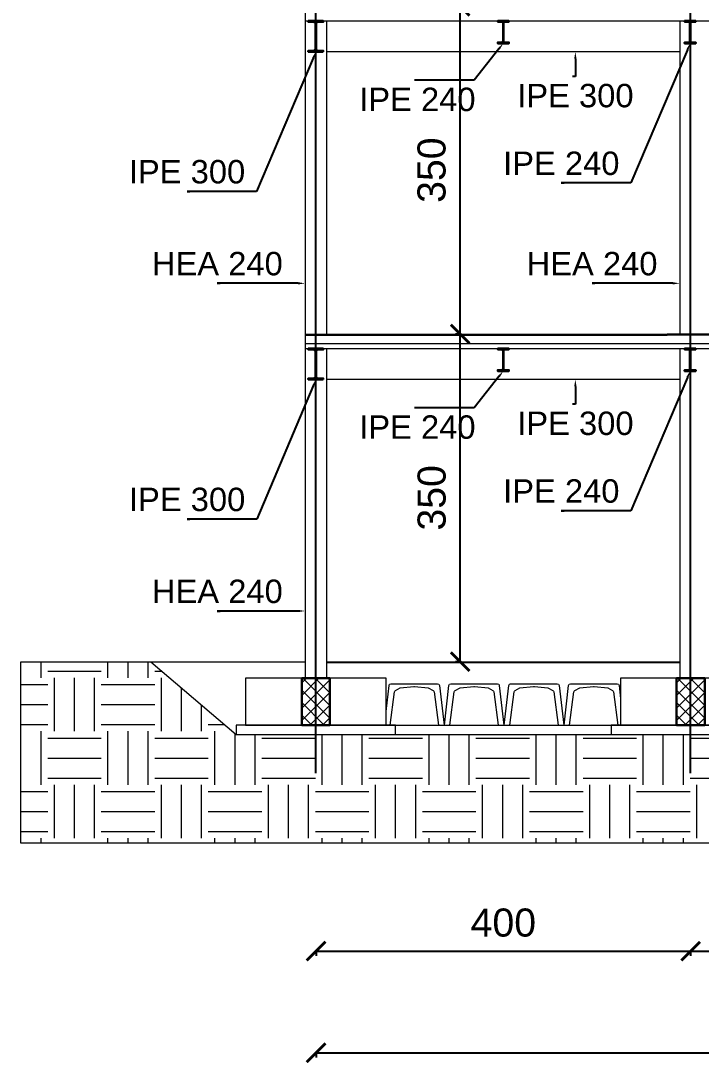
# Model space of a CAD drawing. Header units: millimetres. Extents: x 1415 to 3549, y 2194 to 4677.
# Drawn here: x 1852.52 to 1859.78, y 2270.38 to 2281.52 of the extents above; entities that cross this region are included whole.
import ezdxf
from ezdxf import colors
from ezdxf.entities.mleader import LeaderData, LeaderLine
from ezdxf.math import Vec2, Vec3

# ---------------------------------------------------------------- set-up
doc = ezdxf.new("R2010")
doc.units = ezdxf.units.MM
doc.linetypes.add('ACAD_ISO02W100', pattern=[15, 12, -3])
doc.layers.get('0').update_dxf_attribs({"plot": 0})
for name, color, linetype, lineweight in [('Layer3', 7, 'Continuous', 15), ('Layer4', 7, 'Continuous', 15), ('quote', 252, 'Continuous', 5), ('Setti', 5, 'Continuous', 30)]:
    doc.layers.add(name, color=color, linetype=linetype, lineweight=lineweight)
doc.layers.add('linea tratteggiata', color=221, linetype='ACAD_ISO02W100')
doc.styles.get("Standard").update_dxf_attribs({"font": 'arial.ttf'})
doc.dimstyles.new('quote cm scala 200', dxfattribs={"dimtxt": 0.3, "dimasz": 0.2, "dimexe": 0.05, "dimexo": 0.0015, "dimgap": 0.15, "dimtad": 1, "dimdec": 0, "dimlfac": 100, "dimzin": 0, "dimdsep": 46, "dimtxsty": 'Standard', "dimblk": 'ARCHTICK', "dimcen": 0, "dimclre": 252, "dimadec": 0, "dimazin": 2, "dimtfac": 1, "dimtdec": 0, "dimtofl": 0, "dimtmove": 0, "dimatfit": 3, "dimfxl": 0.0035, "dimfxlon": 1, "dimtolj": 1, "dimtzin": 0, "dimarcsym": 0})

# ---------------------------------------------------------------- blocks, each defined once
blk = doc.blocks.new('_ArchTick')
at = {"color": 0, "linetype": 'ByBlock', "const_width": 0.15}
blk.add_lwpolyline([(-0.5, -0.5), (0.5, 0.5)], dxfattribs=at)
blk = doc.blocks.new('*D295')
at = {"layer": 'Defpoints', "color": 0, "transparency": 16777216}
for p in [(1857.207, 2278.171), (1857.528, 2278.171), (1857.529, 2274.671)]:
    blk.add_point(p, dxfattribs=at)
at = {"layer": 'quote', "color": 252, "lineweight": -2, "transparency": 16777216}
for p, q in [((1857.21, 2278.171), (1857.157, 2278.171)), ((1857.21, 2274.671), (1857.157, 2274.671))]:
    blk.add_line(p, q, dxfattribs=at)
at = {"layer": 'quote', "color": 0, "linetype": 'Continuous', "lineweight": -2, "transparency": 16777216}
blk.add_line((1857.207, 2274.671), (1857.207, 2278.171), dxfattribs=at)
at = {"layer": 'quote', "color": 0, "lineweight": -2, "transparency": 16777216, "xscale": 0.2, "yscale": 0.2, "zscale": 0.2}
for p, rotation in [((1857.207, 2278.171), 90), ((1857.207, 2274.671), 270)]:
    blk.add_blockref('_ArchTick', p, dxfattribs=dict(at, rotation=rotation))
at = {"layer": 'quote', "color": 0, "transparency": 16777216, "insert": (1856.904, 2276.421), "char_height": 0.3, "attachment_point": 5, "rotation": 90}
blk.add_mtext('\\A1;350', dxfattribs=at)
blk = doc.blocks.new('*D296')
at = {"layer": 'Defpoints', "color": 0, "transparency": 16777216}
for p in [(1857.207, 2281.671), (1857.207, 2281.671), (1857.207, 2278.171)]:
    blk.add_point(p, dxfattribs=at)
at = {"layer": 'quote', "color": 252, "lineweight": -2, "transparency": 16777216}
for p, q in [((1857.207, 2281.671), (1857.257, 2281.671)), ((1857.207, 2278.171), (1857.157, 2278.171))]:
    blk.add_line(p, q, dxfattribs=at)
at = {"layer": 'quote', "color": 0, "linetype": 'Continuous', "lineweight": -2, "transparency": 16777216}
blk.add_line((1857.207, 2278.171), (1857.207, 2281.671), dxfattribs=at)
at = {"layer": 'quote', "color": 0, "lineweight": -2, "transparency": 16777216, "xscale": 0.2, "yscale": 0.2, "zscale": 0.2}
for p, rotation in [((1857.207, 2281.671), 90), ((1857.207, 2278.171), 270)]:
    blk.add_blockref('_ArchTick', p, dxfattribs=dict(at, rotation=rotation))
at = {"layer": 'quote', "color": 0, "transparency": 16777216, "insert": (1856.903, 2279.921), "char_height": 0.3, "attachment_point": 5, "rotation": 90}
blk.add_mtext('\\A1;350', dxfattribs=at)
blk = doc.blocks.new('*D1426')
at = {"layer": 'Defpoints', "color": 0, "transparency": 16777216}
for p in [(1855.669, 2277.101), (1859.667, 2277.101), (1859.667, 2271.58)]:
    blk.add_point(p, dxfattribs=at)
at = {"layer": 'quote', "color": 252, "lineweight": -2, "transparency": 16777216}
for p, q in [((1855.669, 2271.583), (1855.669, 2271.53)), ((1859.667, 2271.583), (1859.667, 2271.53))]:
    blk.add_line(p, q, dxfattribs=at)
at = {"layer": 'quote', "color": 0, "linetype": 'Continuous', "lineweight": -2, "transparency": 16777216}
blk.add_line((1855.669, 2271.58), (1859.667, 2271.58), dxfattribs=at)
at = {"layer": 'quote', "color": 0, "lineweight": -2, "transparency": 16777216, "xscale": 0.2, "yscale": 0.2, "zscale": 0.2, "rotation": 180}
blk.add_blockref('_ArchTick', (1855.669, 2271.58), dxfattribs=at)
at = {"layer": 'quote', "color": 0, "lineweight": -2, "transparency": 16777216, "xscale": 0.2, "yscale": 0.2, "zscale": 0.2}
blk.add_blockref('_ArchTick', (1859.667, 2271.58), dxfattribs=at)
at = {"layer": 'quote', "color": 0, "transparency": 16777216, "insert": (1857.668, 2271.883), "char_height": 0.3, "width": 0.90696, "attachment_point": 5}
blk.add_mtext('\\A1;400', dxfattribs=at)
blk = doc.blocks.new('*D1427')
at = {"layer": 'Defpoints', "color": 0, "transparency": 16777216}
for p in [(1859.667, 2275.036), (1863.667, 2275.036), (1863.667, 2271.58)]:
    blk.add_point(p, dxfattribs=at)
at = {"layer": 'quote', "color": 252, "lineweight": -2, "transparency": 16777216}
for p, q in [((1859.667, 2271.583), (1859.667, 2271.53)), ((1863.667, 2271.583), (1863.667, 2271.53))]:
    blk.add_line(p, q, dxfattribs=at)
at = {"layer": 'quote', "color": 0, "linetype": 'Continuous', "lineweight": -2, "transparency": 16777216}
blk.add_line((1859.667, 2271.58), (1863.667, 2271.58), dxfattribs=at)
at = {"layer": 'quote', "color": 0, "lineweight": -2, "transparency": 16777216, "xscale": 0.2, "yscale": 0.2, "zscale": 0.2, "rotation": 180}
blk.add_blockref('_ArchTick', (1859.667, 2271.58), dxfattribs=at)
at = {"layer": 'quote', "color": 0, "lineweight": -2, "transparency": 16777216, "xscale": 0.2, "yscale": 0.2, "zscale": 0.2}
blk.add_blockref('_ArchTick', (1863.667, 2271.58), dxfattribs=at)
at = {"layer": 'quote', "color": 0, "transparency": 16777216, "insert": (1861.667, 2271.883), "char_height": 0.3, "attachment_point": 5}
blk.add_mtext('\\A1;400', dxfattribs=at)
blk = doc.blocks.new('*D1431')
at = {"layer": 'Defpoints', "color": 0, "transparency": 16777216}
for p in [(1855.669, 2271.58), (1875.667, 2271.58), (1875.667, 2270.494)]:
    blk.add_point(p, dxfattribs=at)
at = {"layer": 'quote', "color": 252, "lineweight": -2, "transparency": 16777216}
for p, q in [((1855.669, 2270.497), (1855.669, 2270.444)), ((1875.667, 2270.497), (1875.667, 2270.444))]:
    blk.add_line(p, q, dxfattribs=at)
at = {"layer": 'quote', "color": 0, "linetype": 'Continuous', "lineweight": -2, "transparency": 16777216}
blk.add_line((1855.669, 2270.494), (1875.667, 2270.494), dxfattribs=at)
at = {"layer": 'quote', "color": 0, "lineweight": -2, "transparency": 16777216, "xscale": 0.2, "yscale": 0.2, "zscale": 0.2, "rotation": 180}
blk.add_blockref('_ArchTick', (1855.669, 2270.494), dxfattribs=at)
at = {"layer": 'quote', "color": 0, "lineweight": -2, "transparency": 16777216, "xscale": 0.2, "yscale": 0.2, "zscale": 0.2}
blk.add_blockref('_ArchTick', (1875.667, 2270.494), dxfattribs=at)
at = {"layer": 'quote', "color": 0, "transparency": 16777216, "insert": (1865.668, 2270.797), "char_height": 0.3, "width": 1.13308, "attachment_point": 5}
blk.add_mtext('\\A1;2000', dxfattribs=at)

msp = doc.modelspace()

# ---------------------------------------------------------------- hatches: boundary and pattern name
at = {"layer": 'Layer4', "true_color": 0x636466, "transparency": 33554687}
h = msp.add_hatch(color=251, dxfattribs=at)
h.dxf.hatch_style = 1
h.paths.add_polyline_path([(1855.5849, 2281.5155), (1855.6649, 2281.5155), (1855.7449, 2281.5155), (1855.7449, 2281.504), (1855.6866, 2281.504, 0.4142136), (1855.6686, 2281.486), (1855.6686, 2281.3505), (1855.6686, 2281.215, 0.4142136), (1855.6866, 2281.197), (1855.7449, 2281.197), (1855.7449, 2281.1855), (1855.6649, 2281.1855), (1855.5849, 2281.1855), (1855.5849, 2281.197), (1855.6431, 2281.197, 0.4142136), (1855.6611, 2281.215), (1855.6611, 2281.3505), (1855.6611, 2281.486, 0.4142136), (1855.6431, 2281.504), (1855.5849, 2281.504)])
at = {"layer": 'Layer4', "transparency": 33554493}
h = msp.add_hatch(color=256, dxfattribs=at)
h.dxf.hatch_style = 1
h.paths.add_polyline_path([(1857.6075, 2281.2755), (1857.6075, 2281.2853), (1857.6494, 2281.2853, 0.4142136), (1857.6644, 2281.3003), (1857.6644, 2281.3955), (1857.6644, 2281.4907, 0.4142136), (1857.6494, 2281.5057), (1857.6075, 2281.5057), (1857.6075, 2281.5155), (1857.6675, 2281.5155), (1857.7275, 2281.5155), (1857.7275, 2281.5057), (1857.6856, 2281.5057, 0.4142136), (1857.6706, 2281.4907), (1857.6706, 2281.3955), (1857.6706, 2281.3003, 0.4142136), (1857.6856, 2281.2853), (1857.7275, 2281.2853), (1857.7275, 2281.2755), (1857.6675, 2281.2755)])
h = msp.add_hatch(color=256, dxfattribs=at)
h.dxf.hatch_style = 1
h.paths.add_polyline_path([(1859.6022, 2281.2755), (1859.6022, 2281.2853), (1859.6441, 2281.2853, 0.4142136), (1859.6591, 2281.3003), (1859.6591, 2281.3955), (1859.6591, 2281.4907, 0.4142136), (1859.6441, 2281.5057), (1859.6022, 2281.5057), (1859.6022, 2281.5155), (1859.6622, 2281.5155), (1859.7222, 2281.5155), (1859.7222, 2281.5057), (1859.6803, 2281.5057, 0.4142136), (1859.6653, 2281.4907), (1859.6653, 2281.3955), (1859.6653, 2281.3003, 0.4142136), (1859.6803, 2281.2853), (1859.7222, 2281.2853), (1859.7222, 2281.2755), (1859.6622, 2281.2755)])
at = {"layer": 'Layer4', "true_color": 0x636466, "transparency": 33554687}
h = msp.add_hatch(color=251, dxfattribs=at)
h.dxf.hatch_style = 1
h.paths.add_polyline_path([(1855.5849, 2278.0155), (1855.6649, 2278.0155), (1855.7449, 2278.0155), (1855.7449, 2278.004), (1855.6866, 2278.004, 0.4142136), (1855.6686, 2277.986), (1855.6686, 2277.8505), (1855.6686, 2277.715, 0.4142136), (1855.6866, 2277.697), (1855.7449, 2277.697), (1855.7449, 2277.6855), (1855.6649, 2277.6855), (1855.5849, 2277.6855), (1855.5849, 2277.697), (1855.6431, 2277.697, 0.4142136), (1855.6611, 2277.715), (1855.6611, 2277.8505), (1855.6611, 2277.986, 0.4142136), (1855.6431, 2278.004), (1855.5849, 2278.004)])
at = {"layer": 'Layer4', "transparency": 33554493}
h = msp.add_hatch(color=256, dxfattribs=at)
h.dxf.hatch_style = 1
h.paths.add_polyline_path([(1857.6075, 2277.7755), (1857.6075, 2277.7853), (1857.6494, 2277.7853, 0.4142136), (1857.6644, 2277.8003), (1857.6644, 2277.8955), (1857.6644, 2277.9907, 0.4142136), (1857.6494, 2278.0057), (1857.6075, 2278.0057), (1857.6075, 2278.0155), (1857.6675, 2278.0155), (1857.7275, 2278.0155), (1857.7275, 2278.0057), (1857.6856, 2278.0057, 0.4142136), (1857.6706, 2277.9907), (1857.6706, 2277.8955), (1857.6706, 2277.8003, 0.4142136), (1857.6856, 2277.7853), (1857.7275, 2277.7853), (1857.7275, 2277.7755), (1857.6675, 2277.7755)])
h = msp.add_hatch(color=256, dxfattribs=at)
h.dxf.hatch_style = 1
h.paths.add_polyline_path([(1859.6022, 2277.7755), (1859.6022, 2277.7853), (1859.6441, 2277.7853, 0.4142136), (1859.6591, 2277.8003), (1859.6591, 2277.8955), (1859.6591, 2277.9907, 0.4142136), (1859.6441, 2278.0057), (1859.6022, 2278.0057), (1859.6022, 2278.0155), (1859.6622, 2278.0155), (1859.7222, 2278.0155), (1859.7222, 2278.0057), (1859.6803, 2278.0057, 0.4142136), (1859.6653, 2277.9907), (1859.6653, 2277.8955), (1859.6653, 2277.8003, 0.4142136), (1859.6803, 2277.7853), (1859.7222, 2277.7853), (1859.7222, 2277.7755), (1859.6622, 2277.7755)])
at = {"layer": 'quote', "transparency": 33554687}
h = msp.add_hatch(dxfattribs=at)
h.set_pattern_fill('EARTH', color=256, scale=0.09)
h.paths.add_polyline_path([(1854.8165, 2273.8924), (1853.9032, 2274.6708), (1852.5169, 2274.6708), (1852.5169, 2272.7327), (1878.8169, 2272.7327), (1878.8169, 2274.6708), (1877.4316, 2274.6708), (1876.5218, 2273.8952), (1872.5168, 2273.8947), (1872.5168, 2273.8939), (1866.8169, 2273.8939)])
at = {"layer": 'quote', "lineweight": 5, "transparency": 33554687}
h = msp.add_hatch(dxfattribs=at)
h.set_pattern_fill('ANSI37', color=0, scale=0.03)
h.paths.add_polyline_path([(1855.8165, 2274.4939), (1855.6665, 2274.4939), (1855.6665, 2273.9939), (1855.8165, 2273.9939)])
h.paths.add_polyline_path([(1855.6665, 2274.4939), (1855.5165, 2274.4939), (1855.5165, 2273.9939), (1855.6665, 2273.9939)])
h = msp.add_hatch(dxfattribs=at)
h.set_pattern_fill('ANSI37', color=0, scale=0.03)
h.set_pattern_definition([(45, (4.00102, 0), (-0.067351921, 0.067351921), []), (135, (4.00102, 0), (-0.067351921, -0.067351921), [])])
h.paths.add_polyline_path([(1859.8175, 2274.4939), (1859.6675, 2274.4939), (1859.6675, 2273.9939), (1859.8175, 2273.9939)])
h.paths.add_polyline_path([(1859.6675, 2274.4939), (1859.5175, 2274.4939), (1859.5175, 2273.9939), (1859.6675, 2273.9939)])

# ---------------------------------------------------------------- linework, layer by layer
at = {"layer": 'Layer3'}
for points in [[(1855.5499, 2281.5155), (1857.7482, 2281.5155)], [(1857.7482, 2281.5155), (1863.5499, 2281.5155)], [(1855.5499, 2278.0155), (1857.7482, 2278.0155)], [(1857.7482, 2278.0155), (1863.5499, 2278.0155)]]:
    msp.add_lwpolyline(points, dxfattribs=at)
at = {"layer": 'Layer3', "lineweight": 30}
for points in [[(1855.7449, 2281.1855), (1855.7449, 2281.197), (1855.6866, 2281.197, -0.4142136), (1855.6686, 2281.215), (1855.6686, 2281.3505), (1855.6686, 2281.486, -0.4142136), (1855.6866, 2281.504), (1855.7449, 2281.504), (1855.7449, 2281.5155), (1855.6649, 2281.5155), (1855.5849, 2281.5155), (1855.5849, 2281.504), (1855.6431, 2281.504, -0.4142136), (1855.6611, 2281.486), (1855.6611, 2281.3505), (1855.6611, 2281.215, -0.4142136), (1855.6431, 2281.197), (1855.5849, 2281.197), (1855.5849, 2281.1855), (1855.6649, 2281.1855)], [(1857.6706, 2281.3003), (1857.6706, 2281.3955), (1857.6706, 2281.4907, -0.4142136), (1857.6856, 2281.5057), (1857.7275, 2281.5057), (1857.7275, 2281.5155), (1857.6675, 2281.5155), (1857.6075, 2281.5155), (1857.6075, 2281.5057), (1857.6494, 2281.5057, -0.4142136), (1857.6644, 2281.4907), (1857.6644, 2281.3955), (1857.6644, 2281.3003, -0.4142136), (1857.6494, 2281.2853), (1857.6075, 2281.2853), (1857.6075, 2281.2755), (1857.6675, 2281.2755), (1857.7275, 2281.2755), (1857.7275, 2281.2853), (1857.6856, 2281.2853, -0.4142136)], [(1859.6653, 2281.3003), (1859.6653, 2281.3955), (1859.6653, 2281.4907, -0.4142136), (1859.6803, 2281.5057), (1859.7222, 2281.5057), (1859.7222, 2281.5155), (1859.6622, 2281.5155), (1859.6022, 2281.5155), (1859.6022, 2281.5057), (1859.6441, 2281.5057, -0.4142136), (1859.6591, 2281.4907), (1859.6591, 2281.3955), (1859.6591, 2281.3003, -0.4142136), (1859.6441, 2281.2853), (1859.6022, 2281.2853), (1859.6022, 2281.2755), (1859.6622, 2281.2755), (1859.7222, 2281.2755), (1859.7222, 2281.2853), (1859.6803, 2281.2853, -0.4142136)], [(1855.7449, 2277.6855), (1855.7449, 2277.697), (1855.6866, 2277.697, -0.4142136), (1855.6686, 2277.715), (1855.6686, 2277.8505), (1855.6686, 2277.986, -0.4142136), (1855.6866, 2278.004), (1855.7449, 2278.004), (1855.7449, 2278.0155), (1855.6649, 2278.0155), (1855.5849, 2278.0155), (1855.5849, 2278.004), (1855.6431, 2278.004, -0.4142136), (1855.6611, 2277.986), (1855.6611, 2277.8505), (1855.6611, 2277.715, -0.4142136), (1855.6431, 2277.697), (1855.5849, 2277.697), (1855.5849, 2277.6855), (1855.6649, 2277.6855)], [(1857.6706, 2277.8003), (1857.6706, 2277.8955), (1857.6706, 2277.9907, -0.4142136), (1857.6856, 2278.0057), (1857.7275, 2278.0057), (1857.7275, 2278.0155), (1857.6675, 2278.0155), (1857.6075, 2278.0155), (1857.6075, 2278.0057), (1857.6494, 2278.0057, -0.4142136), (1857.6644, 2277.9907), (1857.6644, 2277.8955), (1857.6644, 2277.8003, -0.4142136), (1857.6494, 2277.7853), (1857.6075, 2277.7853), (1857.6075, 2277.7755), (1857.6675, 2277.7755), (1857.7275, 2277.7755), (1857.7275, 2277.7853), (1857.6856, 2277.7853, -0.4142136)], [(1859.6653, 2277.8003), (1859.6653, 2277.8955), (1859.6653, 2277.9907, -0.4142136), (1859.6803, 2278.0057), (1859.7222, 2278.0057), (1859.7222, 2278.0155), (1859.6622, 2278.0155), (1859.6022, 2278.0155), (1859.6022, 2278.0057), (1859.6441, 2278.0057, -0.4142136), (1859.6591, 2277.9907), (1859.6591, 2277.8955), (1859.6591, 2277.8003, -0.4142136), (1859.6441, 2277.7853), (1859.6022, 2277.7853), (1859.6022, 2277.7755), (1859.6622, 2277.7755), (1859.7222, 2277.7755), (1859.7222, 2277.7853), (1859.6803, 2277.7853, -0.4142136)]]:
    msp.add_lwpolyline(points, format="xyb", close=True, dxfattribs=at)
at = {"layer": 'Layer4'}
for p, q in [((1855.5499, 2278.1708), (1857.7482, 2278.1706)), ((1855.5499, 2278.1586), (1857.7482, 2278.1586)), ((1857.7482, 2278.1708), (1859.4169, 2278.1707)), ((1857.7482, 2278.1586), (1859.4169, 2278.1586)), ((1865.2185, 2278.1708), (1859.4169, 2278.1707)), ((1865.2185, 2278.1586), (1859.4169, 2278.1586)), ((1855.7811, 2274.6708), (1859.5516, 2274.6708)), ((1859.5516, 2274.6573), (1855.7811, 2274.6573))]:
    msp.add_line(p, q, dxfattribs=at)
at = {"layer": 'Layer4', "color": 1}
for points in [[(1855.5511, 2285.1708), (1855.5511, 2274.4939)], [(1855.7811, 2281.5155), (1855.7811, 2278.1708)], [(1859.5516, 2281.5155), (1859.5516, 2278.1707)], [(1855.7811, 2278.0155), (1855.7811, 2274.4939)], [(1859.5516, 2278.0155), (1859.5516, 2274.4938)]]:
    msp.add_lwpolyline(points, dxfattribs=at)
at = {"layer": 'Layer4', "color": 5}
for points in [[(1859.5516, 2281.1855), (1855.7791, 2281.1855)], [(1859.5516, 2277.6855), (1855.7791, 2277.6855)]]:
    msp.add_lwpolyline(points, dxfattribs=at)
at = {"layer": 'Layer4'}
for points in [[(1855.5499, 2278.0706), (1863.5499, 2278.0706)], [(1852.5169, 2274.6708), (1855.5511, 2274.6708)], [(1852.5169, 2274.6708), (1853.9032, 2274.6708), (1854.8165, 2273.8924), (1876.5218, 2273.8952), (1877.4316, 2274.6708), (1878.8169, 2274.6708), (1878.8169, 2272.7327), (1852.5169, 2272.7327), (1852.5169, 2274.6708)], [(1853.9032, 2274.6708), (1854.8165, 2273.8924)], [(1854.9164, 2273.9939), (1856.4164, 2273.9939), (1856.4164, 2274.4939), (1854.9164, 2274.4939), (1854.9164, 2273.9939)], [(1858.9194, 2273.9938), (1860.4194, 2273.9938), (1860.4194, 2274.4938), (1858.9194, 2274.4938), (1858.9194, 2273.9938)], [(1854.8164, 2273.9939), (1854.8164, 2273.9939), (1854.8165, 2273.8939), (1856.5165, 2273.8939), (1856.5165, 2273.9939), (1856.5165, 2273.9939), (1854.8164, 2273.9939)], [(1856.4164, 2273.9939), (1874.9218, 2273.9939)], [(1856.5165, 2273.8939), (1866.8169, 2273.8939), (1866.8169, 2273.9939)], [(1858.8194, 2273.9938), (1858.8194, 2273.9938), (1858.8195, 2273.8938), (1860.5195, 2273.8938), (1860.5195, 2273.9938), (1860.5195, 2273.9938), (1858.8194, 2273.9938)]]:
    msp.add_lwpolyline(points, dxfattribs=at)
at = {"layer": 'Layer4', "color": 30}
for points in [[(1856.4164, 2274.1409), (1856.4477, 2274.4176, -0.3772985), (1856.4676, 2274.4351), (1856.9665, 2274.4351), (1856.9665, 2274.4351, -0.376581), (1856.9863, 2274.4177), (1857.0353, 2273.9935)], [(1856.4592, 2273.9935), (1856.505, 2274.3491, -0.2453607), (1856.5156, 2274.3642), (1856.567, 2274.3908), (1856.7127, 2274.4061, -0.1092843), (1856.7213, 2274.4061), (1856.867, 2274.3908), (1856.9183, 2274.3642, -0.2453607), (1856.929, 2274.3491), (1856.9748, 2273.9935)], [(1857.0386, 2273.9935), (1857.0866, 2274.4176, -0.3772985), (1857.1065, 2274.4351), (1857.6053, 2274.4351), (1857.6053, 2274.4351, -0.376581), (1857.6252, 2274.4177), (1857.6741, 2273.9935)], [(1857.0981, 2273.9935), (1857.1439, 2274.3491, -0.2453607), (1857.1545, 2274.3642), (1857.2059, 2274.3908), (1857.3515, 2274.4061, -0.1092843), (1857.3602, 2274.4061), (1857.5059, 2274.3908), (1857.5572, 2274.3642, -0.2453607), (1857.5678, 2274.3491), (1857.6136, 2273.9935)], [(1857.6775, 2273.9935), (1857.7255, 2274.4176, -0.3772985), (1857.7453, 2274.4351), (1858.2442, 2274.4351), (1858.2442, 2274.4351, -0.376581), (1858.264, 2274.4177), (1858.313, 2273.9935)], [(1857.737, 2273.9935), (1857.7828, 2274.3491, -0.2453607), (1857.7934, 2274.3642), (1857.8447, 2274.3908), (1857.9904, 2274.4061, -0.1092843), (1857.999, 2274.4061), (1858.1447, 2274.3908), (1858.1961, 2274.3642, -0.2453607), (1858.2067, 2274.3491), (1858.2525, 2273.9935)], [(1858.3163, 2273.9935), (1858.3644, 2274.4176, -0.3772985), (1858.3842, 2274.4351), (1858.8831, 2274.4351), (1858.8831, 2274.4351, -0.376581), (1858.9029, 2274.4177), (1858.9194, 2274.2748)], [(1858.3758, 2273.9935), (1858.4216, 2274.3491, -0.2453607), (1858.4322, 2274.3642), (1858.4836, 2274.3908), (1858.6293, 2274.4061, -0.1092843), (1858.6379, 2274.4061), (1858.7836, 2274.3908), (1858.835, 2274.3642, -0.2453607), (1858.8456, 2274.3491), (1858.8914, 2273.9935)]]:
    msp.add_lwpolyline(points, format="xyb", dxfattribs=at)
for points in [[(1856.3997, 2273.9935), (1856.3998, 2273.9939)], [(1858.9519, 2273.9938), (1858.9519, 2273.9935)]]:
    msp.add_lwpolyline(points, dxfattribs=at)
at = {"layer": 'linea tratteggiata', "ltscale": 0.7}
for points in [[(1855.6665, 2273.4791), (1855.6664, 2287.1208)], [(1859.6674, 2273.4791), (1859.6674, 2287.1201)]]:
    msp.add_lwpolyline(points, dxfattribs=at)
at = {"layer": 'quote'}
msp.add_lwpolyline([(1877.4316, 2274.6708), (1878.8169, 2274.6708), (1878.8169, 2272.7327), (1852.5169, 2272.7327), (1852.5169, 2274.6708)], dxfattribs=at)
at = {"layer": 'Setti'}
for points in [[(1855.5165, 2274.4939), (1855.8165, 2274.4939), (1855.8165, 2273.9939), (1855.5165, 2273.9939), (1855.5165, 2274.4939)], [(1859.5175, 2274.4939), (1859.8175, 2274.4939), (1859.8175, 2273.9939), (1859.5175, 2273.9939), (1859.5175, 2274.4939)]]:
    msp.add_lwpolyline(points, dxfattribs=at)

# ---------------------------------------------------------------- dimensions: what is measured, and where the dimension line sits
at = {"layer": 'quote'}
for base, p1, p2, picture, middle in [((1857.2065, 2281.6706), (1857.2068, 2278.1707), (1857.2065, 2281.6706), '*D296', (1856.9033, 2279.9207)), ((1857.2068, 2278.1707), (1857.5287, 2274.6705), (1857.5284, 2278.1707), '*D295', (1856.9035, 2276.4206))]:
    dim = msp.add_linear_dim(base=base, p1=p1, p2=p2, angle=90, text='350', dimstyle='quote cm scala 200', dxfattribs=at)
    dim.commit()
    dim.dimension.update_dxf_attribs({"geometry": picture, "text_midpoint": middle})
for base, p1, p2, picture, middle in [((1859.6674, 2271.5795), (1855.6686, 2277.1005), (1859.6674, 2277.1005), '*D1426', (1857.668, 2271.8827)), ((1863.6672, 2271.5795), (1859.6674, 2275.0357), (1863.6672, 2275.0357), '*D1427', (1861.6673, 2271.8827)), ((1875.6672, 2270.494), (1855.6686, 2271.5795), (1875.6672, 2271.5795), '*D1431', (1865.6679, 2270.7972))]:
    dim = msp.add_linear_dim(base=base, p1=p1, p2=p2, dimstyle='quote cm scala 200', dxfattribs=at)
    dim.commit()
    dim.dimension.update_dxf_attribs({"geometry": picture, "text_midpoint": middle})

# ---------------------------------------------------------------- leaders
ml = msp.add_multileader_mtext('Standard', dxfattribs=at)
ml.set_content('IPE 240', color=256)
ml.set_leader_properties()
ml.build(insert=Vec2(0, 0))
ml.multileader.update_dxf_attribs({"text_attachment_direction": 1, "dogleg_length": 0.03, "arrow_head_size": 0.075})
ctx = ml.context
ctx.base_point, ctx.char_height, ctx.arrow_head_size, ctx.landing_gap_size, ctx.plane_origin = Vec3(1856.7501, 2280.4667), 0.25, 0.075, 0.08, Vec3(1857.6666, 2280.5465)
ctx.text_align_type = 1
notes = []
notes.append((ctx, [(1, (1, 1, 0), (1856.7501, 2280.882), (-1, 0), 0.03, [(0, [(1857.6675, 2281.2755), (1857.356, 2280.882)], 0, [])])]))
ctx.mtext.insert, ctx.mtext.alignment, ctx.mtext.flow_direction = Vec3(1856.7501, 2280.802), 2, 5
ml = msp.add_multileader_mtext('Standard', dxfattribs=at)
ml.set_content('IPE 240', color=256)
ml.set_leader_properties()
ml.build(insert=Vec2(0, 0))
ml.multileader.update_dxf_attribs({"text_attachment_direction": 1, "dogleg_length": 0.03, "arrow_head_size": 0.075})
ctx = ml.context
ctx.base_point, ctx.char_height, ctx.arrow_head_size, ctx.landing_gap_size, ctx.plane_origin = Vec3(1858.2867, 2279.784), 0.25, 0.075, 0.08, Vec3(1859.6613, 2280.5465)
ctx.text_align_type = 1
notes.append((ctx, [(0, (1, 1, 0), (1858.2867, 2279.784), (1, 0), 0.03, [(0, [(1859.6622, 2281.2755), (1859.0298, 2279.784)], 0, [])])]))
ctx.mtext.insert, ctx.mtext.alignment, ctx.mtext.flow_direction = Vec3(1858.2867, 2280.1193), 2, 5
ml = msp.add_multileader_mtext('Standard', dxfattribs=at)
ml.set_content('IPE 300', color=256)
ml.set_leader_properties()
ml.build(insert=Vec2(0, 0))
ml.multileader.update_dxf_attribs({"text_attachment_direction": 1, "dogleg_length": 0.03, "arrow_head_size": 0.075})
ctx = ml.context
ctx.base_point, ctx.char_height, ctx.arrow_head_size, ctx.landing_gap_size, ctx.plane_origin = Vec3(1854.291, 2279.694), 0.25, 0.075, 0.08, Vec3(1855.6656, 2280.4565)
ctx.text_align_type = 1
notes.append((ctx, [(0, (1, 1, 0), (1854.291, 2279.694), (1, 0), 0.03, [(0, [(1855.6664, 2281.1855), (1855.034, 2279.694)], 0, [])])]))
ctx.mtext.insert, ctx.mtext.alignment, ctx.mtext.flow_direction = Vec3(1854.291, 2280.0295), 2, 5
ml = msp.add_multileader_mtext('Standard', dxfattribs=at)
ml.set_content('IPE 300', color=256)
ml.set_leader_properties()
ml.build(insert=Vec2(0, 0))
ml.multileader.update_dxf_attribs({"text_attachment_direction": 1, "dogleg_length": 0.03, "arrow_head_size": 0.075})
ctx = ml.context
ctx.base_point, ctx.char_height, ctx.arrow_head_size, ctx.landing_gap_size, ctx.plane_origin = Vec3(1858.4371, 2280.5069), 0.25, 0.075, 0.08, Vec3(1858.4371, 2281.1855)
ctx.text_align_type = 1
notes.append((ctx, [(0, (1, 1, 0), (1858.4371, 2280.9223), (-1, 0), 0.03, [(0, [(1858.4371, 2281.1855)], 0, [])])]))
ctx.mtext.insert, ctx.mtext.alignment, ctx.mtext.flow_direction = Vec3(1858.4371, 2280.8423), 2, 5
ml = msp.add_multileader_mtext('Standard', dxfattribs=at)
ml.set_content('HEA 240', color=256)
ml.set_leader_properties()
ml.build(insert=Vec2(0, 0))
ml.multileader.update_dxf_attribs({"text_attachment_direction": 1, "dogleg_length": 0.03, "arrow_head_size": 0.075})
ctx = ml.context
ctx.base_point, ctx.char_height, ctx.arrow_head_size, ctx.landing_gap_size, ctx.plane_origin = Vec3(1854.6144, 2278.7124), 0.25, 0.075, 0.08, Vec3(1855.551, 2278.7124)
ctx.text_align_type = 1
notes.append((ctx, [(0, (1, 1, 0), (1854.6144, 2278.7124), (1, 0), 0.03, [(0, [(1855.551, 2278.7124)], 0, [])])]))
ctx.mtext.insert, ctx.mtext.alignment, ctx.mtext.flow_direction = Vec3(1854.6144, 2279.0477), 2, 5
ml = msp.add_multileader_mtext('Standard', dxfattribs=at)
ml.set_content('HEA 240', color=256)
ml.set_leader_properties()
ml.build(insert=Vec2(0, 0))
ml.multileader.update_dxf_attribs({"text_attachment_direction": 1, "dogleg_length": 0.03, "arrow_head_size": 0.075})
ctx = ml.context
ctx.base_point, ctx.char_height, ctx.arrow_head_size, ctx.landing_gap_size, ctx.plane_origin = Vec3(1858.615, 2278.7124), 0.25, 0.075, 0.08, Vec3(1859.5516, 2278.7124)
ctx.text_align_type = 1
notes.append((ctx, [(0, (1, 1, 0), (1858.615, 2278.7124), (1, 0), 0.03, [(0, [(1859.5516, 2278.7124)], 0, [])])]))
ctx.mtext.insert, ctx.mtext.alignment, ctx.mtext.flow_direction = Vec3(1858.615, 2279.0476), 2, 5
ml = msp.add_multileader_mtext('Standard', dxfattribs=at)
ml.set_content('IPE 300', color=256)
ml.set_leader_properties()
ml.build(insert=Vec2(0, 0))
ml.multileader.update_dxf_attribs({"text_attachment_direction": 1, "dogleg_length": 0.03, "arrow_head_size": 0.075})
ctx = ml.context
ctx.base_point, ctx.char_height, ctx.arrow_head_size, ctx.landing_gap_size, ctx.plane_origin = Vec3(1854.2919, 2276.194), 0.25, 0.075, 0.08, Vec3(1855.6664, 2276.9565)
ctx.text_align_type = 1
notes.append((ctx, [(0, (1, 1, 0), (1854.2919, 2276.194), (1, 0), 0.03, [(0, [(1855.6673, 2277.6855), (1855.0349, 2276.194)], 0, [])])]))
ctx.mtext.insert, ctx.mtext.alignment, ctx.mtext.flow_direction = Vec3(1854.2919, 2276.5295), 2, 5
ml = msp.add_multileader_mtext('Standard', dxfattribs=at)
ml.set_content('IPE 240', color=256)
ml.set_leader_properties()
ml.build(insert=Vec2(0, 0))
ml.multileader.update_dxf_attribs({"text_attachment_direction": 1, "dogleg_length": 0.03, "arrow_head_size": 0.075})
ctx = ml.context
ctx.base_point, ctx.char_height, ctx.arrow_head_size, ctx.landing_gap_size, ctx.plane_origin = Vec3(1856.7501, 2276.9667), 0.25, 0.075, 0.08, Vec3(1857.6666, 2277.0465)
ctx.text_align_type = 1
notes.append((ctx, [(1, (1, 1, 0), (1856.7501, 2277.382), (-1, 0), 0.03, [(0, [(1857.6675, 2277.7755), (1857.356, 2277.382)], 0, [])])]))
ctx.mtext.insert, ctx.mtext.alignment, ctx.mtext.flow_direction = Vec3(1856.7501, 2277.302), 2, 5
ml = msp.add_multileader_mtext('Standard', dxfattribs=at)
ml.set_content('IPE 240', color=256)
ml.set_leader_properties()
ml.build(insert=Vec2(0, 0))
ml.multileader.update_dxf_attribs({"text_attachment_direction": 1, "dogleg_length": 0.03, "arrow_head_size": 0.075})
ctx = ml.context
ctx.base_point, ctx.char_height, ctx.arrow_head_size, ctx.landing_gap_size, ctx.plane_origin = Vec3(1858.2867, 2276.284), 0.25, 0.075, 0.08, Vec3(1859.6613, 2277.0465)
ctx.text_align_type = 1
notes.append((ctx, [(0, (1, 1, 0), (1858.2867, 2276.284), (1, 0), 0.03, [(0, [(1859.6622, 2277.7755), (1859.0298, 2276.284)], 0, [])])]))
ctx.mtext.insert, ctx.mtext.alignment, ctx.mtext.flow_direction = Vec3(1858.2867, 2276.6193), 2, 5
ml = msp.add_multileader_mtext('Standard', dxfattribs=at)
ml.set_content('IPE 300', color=256)
ml.set_leader_properties()
ml.build(insert=Vec2(0, 0))
ml.multileader.update_dxf_attribs({"text_attachment_direction": 1, "dogleg_length": 0.03, "arrow_head_size": 0.075})
ctx = ml.context
ctx.base_point, ctx.char_height, ctx.arrow_head_size, ctx.landing_gap_size, ctx.plane_origin = Vec3(1858.4371, 2277.0069), 0.25, 0.075, 0.08, Vec3(1858.4371, 2277.6855)
ctx.text_align_type = 1
notes.append((ctx, [(0, (1, 1, 0), (1858.4371, 2277.4223), (-1, 0), 0.03, [(0, [(1858.4371, 2277.6855)], 0, [])])]))
ctx.mtext.insert, ctx.mtext.alignment, ctx.mtext.flow_direction = Vec3(1858.4371, 2277.3423), 2, 5
ml = msp.add_multileader_mtext('Standard', dxfattribs=at)
ml.set_content('HEA 240', color=256)
ml.set_leader_properties()
ml.build(insert=Vec2(0, 0))
ml.multileader.update_dxf_attribs({"text_attachment_direction": 1, "dogleg_length": 0.03, "arrow_head_size": 0.075})
ctx = ml.context
ctx.base_point, ctx.char_height, ctx.arrow_head_size, ctx.landing_gap_size, ctx.plane_origin = Vec3(1854.6144, 2275.2124), 0.25, 0.075, 0.08, Vec3(1855.551, 2275.2124)
ctx.text_align_type = 1
notes.append((ctx, [(0, (1, 1, 0), (1854.6144, 2275.2124), (1, 0), 0.03, [(0, [(1855.551, 2275.2124)], 0, [])])]))
ctx.mtext.insert, ctx.mtext.alignment, ctx.mtext.flow_direction = Vec3(1854.6144, 2275.5477), 2, 5
for ctx, leaders in notes:
    for number, flags, end, landing, length, lines in leaders:
        leader = LeaderData()
        leader.index, (leader.has_last_leader_line, leader.has_dogleg_vector, leader.attachment_direction) = number, flags
        leader.last_leader_point, leader.dogleg_vector, leader.dogleg_length = Vec3(end), Vec3(landing), length
        for number, points, colour, breaks in lines:
            line = LeaderLine()
            line.index, line.vertices, line.color, line.breaks = number, Vec3.list(points), colors.encode_raw_color(colour), breaks
            leader.lines.append(line)
        ctx.leaders.append(leader)

doc.saveas('drawing.dxf')
